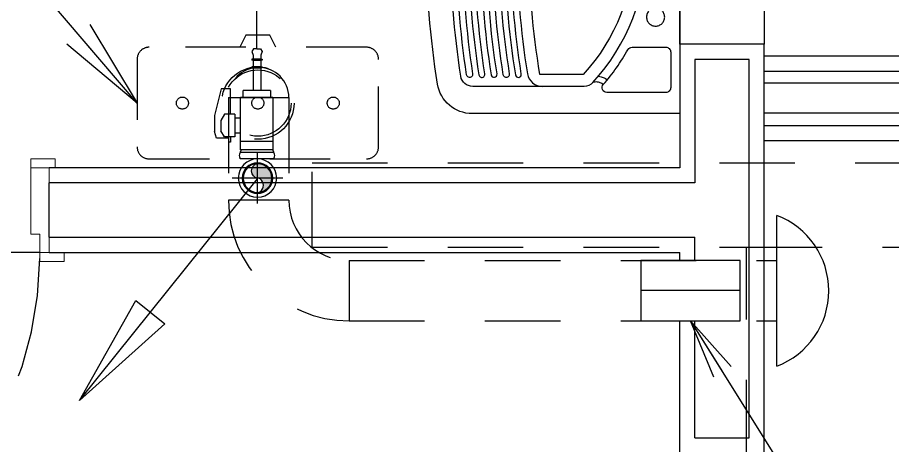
# Model space of a CAD drawing. Header units: millimetres. Extents: x 188.6 to 263.2, y 40.1 to 120.1.
# Drawn here: x 198.049 to 199.499, y 82.46 to 83.169 of the extents above; entities that cross this region are included whole.
import ezdxf

# ---------------------------------------------------------------- set-up
doc = ezdxf.new("R2010")
doc.units = ezdxf.units.MM
doc.set_wipeout_variables(frame=1)
for name, pattern in [('CENTER2', [1.125, 0.75, -0.125, 0.125, -0.125]), ('DASHDOT2', [0.5, 0.25, -0.125, 0, -0.125]), ('HIDDEN2', [0.1875, 0.125, -0.0625]), ('XREF-TIPO$0$DASHED', [15, 12, -3]), ('XREF-TIPO$0$HIDDEN', [0.375, 0.25, -0.125])]:
    doc.linetypes.add(name, pattern=pattern)
for name, color, linetype in [('ARQ', 8, 'Continuous'), ('ESTR-VIGAS', 11, 'HIDDEN2'), ('ESTRUTURA', 7, 'Continuous'), ('EX-AQ', 160, 'Continuous'), ('EXAUSTÃO-AQUECEDOR', 244, 'HIDDEN2'), ('GAS-COL', 7, 'Continuous'), ('GAS-PONTO', 202, 'Continuous'), ('GAS-TUBO-PISO', 6, 'CENTER2'), ('HID-P-AQ', 10, 'Continuous'), ('SAN-EIXOS', 8, 'DASHDOT2'), ('TIGRECAD', 2, 'Continuous')]:
    doc.layers.add(name, color=color, linetype=linetype)
doc.styles.add('60-50', font='romans.shx', dxfattribs={"height": 0.08})
doc.styles.add('60-75', font='romans.shx', dxfattribs={"height": 0.12})
doc.dimstyles.new('IND75', dxfattribs={"dimtxt": 0.15, "dimasz": 0.1875, "dimexe": 0.15, "dimexo": 0, "dimgap": 0.1, "dimtad": 1, "dimzin": 10, "dimdsep": 46, "dimtxsty": '60-75', "dimcen": 0, "dimclrd": 256, "dimclre": 1, "dimclrt": 256, "dimadec": 0, "dimazin": 0, "dimtfac": 1, "dimtix": 1, "dimtmove": 2, "dimatfit": 3, "dimfxl": 0.15, "dimtolj": 1, "dimtzin": 6, "dimarcsym": 0})
doc.dimstyles.new('SETAS50', dxfattribs={"dimtxt": 0.08, "dimasz": 0.1, "dimexe": 0.15, "dimexo": 0, "dimgap": 0.1, "dimtad": 1, "dimzin": 10, "dimdsep": 46, "dimtxsty": '60-50', "dimblk1": 'OPEN', "dimblk2": 'OPEN', "dimsah": 1, "dimcen": 0, "dimclrd": 244, "dimclre": 8, "dimclrt": 2, "dimadec": 0, "dimazin": 0, "dimtfac": 1, "dimtix": 1, "dimtmove": 2, "dimatfit": 3, "dimldrblk": 'OPEN', "dimfxl": 0.15, "dimtolj": 1, "dimtzin": 6, "dimarcsym": 0})

# ---------------------------------------------------------------- blocks, each defined once
blk = doc.blocks.new('COBERTURA_29-09-2016')
at = {"layer": 'ESTR-VIGAS'}
blk.add_line((-8.14, -3.59), (-8.14, -3.45), dxfattribs=at)
for points in [[(-8.14, -3.45), (-6.7, -3.45)], [(-8.14, -3.59), (-7.42, -3.59)], [(-7.42, -3.59), (-5.61, -3.59)], [(-7.42, -7.535), (-7.42, -3.59)]]:
    blk.add_lwpolyline(points, dxfattribs=at)
blk = doc.blocks.new('XREF-TIPO$0$A$C4A9B41A7')
for points in [[(0.56, 0.42), (0.56, 0.0761, -0.368594), (0.5111, 0.0187, -0.038701), (0.28, 0, -0.038701), (0.0489, 0.0187, -0.368594), (0, 0.0761), (0, 0.42)], [(0.0482, 0.2933, -0.050149), (0.1059, 0.3341, 0.270155), (0.11, 0.3411), (0.11, 0.397, 0.414214), (0.102, 0.405), (0.043, 0.405, 0.414214), (0.035, 0.397), (0.035, 0.2994, 0.643298)], [(0.5118, 0.2933, 0.050149), (0.4541, 0.3341, -0.270155), (0.45, 0.3411), (0.45, 0.397, -0.414214), (0.458, 0.405), (0.517, 0.405, -0.414214), (0.525, 0.397), (0.525, 0.2994, -0.643298)], [(0.28, 0.286, 1), (0.28, 0.214, 1)], [(0.28, 0.276, 1), (0.28, 0.224, 1)], [(0.4942, 0.1575, -0.038853), (0.28, 0.14, -0.038853), (0.0658, 0.1575, 1), (0.0642, 0.1476, 0.03886), (0.28, 0.13, 0.03886), (0.4958, 0.1476, 1)], [(0.4942, 0.1375, -1), (0.4958, 0.1276, -0.03886), (0.28, 0.11, -0.03886), (0.0642, 0.1276, -1), (0.0658, 0.1375, 0.038853), (0.28, 0.12, 0.038853)], [(0.28, 0.06, 0.037231), (0.4942, 0.0768, -1), (0.4958, 0.0669, -0.037237), (0.28, 0.05, -0.037237), (0.0642, 0.0669, -1), (0.0658, 0.0768, 0.037231)]]:
    blk.add_lwpolyline(points, format="xyb", close=True)
at = {"linetype": 'XREF-TIPO$0$DASHED'}
blk.add_lwpolyline([(0.45, 0.42), (0.56, 0.42)], dxfattribs=at)
for points in [[(0.16, 0.395, 1), (0.16, 0.365, 1)], [(0.4, 0.395, 1), (0.4, 0.365, 1)]]:
    blk.add_lwpolyline(points, format="xyb", close=True, dxfattribs=at)
for points in [[(0.5085, 0.2761, 0.187658), (0.28, 0.365, 0.187658), (0.0515, 0.2761)], [(0.065, 0.2601, -0.188368), (0.28, 0.3441, -0.188368), (0.495, 0.2601)], [(0.5085, 0.2761, -0.210215), (0.515, 0.2614), (0.515, 0.0769, -0.369921), (0.4981, 0.0572, -0.037507), (0.28, 0.04, -0.037507), (0.0619, 0.0572, -0.369921), (0.045, 0.0769), (0.045, 0.2614, -0.210215), (0.0515, 0.2761)], [(0.045, 0.1923, 0.368054), (0.066, 0.1676, 0.039098), (0.28, 0.15)], [(0.28, 0.15, 0.039098), (0.494, 0.1676, 0.368054), (0.515, 0.1923)], [(0.28, 0.1, -0.038297), (0.0658, 0.1172, 1), (0.0642, 0.1074, 0.038303), (0.28, 0.09, 0.038303), (0.4958, 0.1074, 1), (0.4942, 0.1172, -0.038297), (0.28, 0.1)], [(0.28, 0.08, -0.037756), (0.0658, 0.097, 1), (0.0642, 0.0871, 0.037763), (0.28, 0.07, 0.037763), (0.4958, 0.0871, 1), (0.4942, 0.097, -0.037756), (0.28, 0.08)]]:
    blk.add_lwpolyline(points, format="xyb")
for points in [[(0.0482, 0.2933), (0.0499, 0.2908), (0.0516, 0.2869), (0.052, 0.2854), (0.0523, 0.2836), (0.0524, 0.2818), (0.0523, 0.2799), (0.0515, 0.2761)], [(0.0563, 0.2993), (0.0564, 0.2991), (0.0579, 0.297), (0.0591, 0.2947), (0.0611, 0.29), (0.0611, 0.29), (0.0617, 0.2877), (0.0621, 0.2855)], [(0.4979, 0.2855), (0.4983, 0.2877), (0.4989, 0.29), (0.4989, 0.29), (0.5009, 0.2947), (0.5021, 0.297), (0.5036, 0.2991), (0.5037, 0.2993)], [(0.5118, 0.2933), (0.5101, 0.2908), (0.5084, 0.2869), (0.508, 0.2854), (0.5077, 0.2836), (0.5076, 0.2818), (0.5077, 0.2799), (0.508, 0.278), (0.5085, 0.2761)]]:
    blk.add_lwpolyline(points)
at = {"ltscale": 0.359823}
for points in [[(0.065, 0.2601), (0.065, 0.2602)], [(0.495, 0.2601), (0.495, 0.2602)]]:
    blk.add_lwpolyline(points, dxfattribs=at)
for points in [[(0.065, 0.2601), (0.065, 0.1882, 0.040426), (0.2806, 0.17)], [(0.495, 0.2601), (0.495, 0.1882, -0.040426), (0.2794, 0.17)]]:
    blk.add_lwpolyline(points, format="xyb", dxfattribs=at)
blk = doc.blocks.new('A$C0BE265FA')
at = {"layer": 'ARQ'}
for p, q in [((-12.175, -4.7699), (-12.175, -4.9748)), ((-12.035, -4.7699), (-12.175, -4.7699)), ((-12.035, -5.4474), (-12.035, -4.7699)), ((-12.15, -4.7949), (-12.15, -4.9998)), ((-12.06, -4.7949), (-12.15, -4.7949)), ((-12.06, -5.4224), (-12.06, -4.7949)), ((-10.365, -4.7899), (-12.035, -4.7899)), ((-10.365, -4.8149), (-12.0356, -4.8149)), ((-10.365, -4.8343), (-12.0356, -4.8343)), ((-10.365, -4.8843), (-12.0356, -4.8843)), ((-10.365, -4.9049), (-12.0356, -4.9049)), ((-10.365, -4.9299), (-12.0356, -4.9299)), ((-12.175, -4.9748), (-13.22, -4.9748)), ((-12.15, -4.9998), (-13.22, -4.9998)), ((-13.22, -5.0898), (-13.22, -4.9998)), ((-13.22, -5.0898), (-12.15, -5.0898)), ((-12.15, -5.4224), (-12.15, -5.0898)), ((-13.235, -5.1148), (-13.815, -5.1148)), ((-13.22, -5.1148), (-12.175, -5.1148)), ((-12.175, -5.4474), (-12.175, -5.1148)), ((-12.15, -5.4224), (-12.06, -5.4224))]:
    blk.add_line(p, q, dxfattribs=at)
at = {"layer": 'ARQ', "lineweight": 13}
for p, q in [((-13.21, -4.9598), (-13.25, -4.9598)), ((-13.25, -4.9598), (-13.25, -4.9748)), ((-13.21, -4.9748), (-13.21, -4.9598)), ((-13.21, -4.9748), (-13.25, -4.9748)), ((-13.25, -4.9748), (-13.25, -5.0848)), ((-13.22, -4.9748), (-13.22, -5.1148)), ((-13.25, -5.0848), (-13.235, -5.0848)), ((-13.235, -5.0848), (-13.235, -5.1148)), ((-13.22, -5.1148), (-13.235, -5.1148)), ((-13.235, -5.1148), (-13.235, -5.1298)), ((-13.235, -5.1148), (-13.195, -5.1148)), ((-13.195, -5.1298), (-13.195, -5.1148)), ((-13.235, -5.1298), (-13.195, -5.1298))]:
    blk.add_line(p, q, dxfattribs=at)
at = {"layer": 'ARQ'}
blk.add_lwpolyline([(-12.035, -4.7699), (-12.175, -4.7699), (-12.175, -3.8898), (-12.035, -3.8898)], close=True, dxfattribs=at)
blk.add_lwpolyline([(-12.035, -4.7699), (-12.175, -4.7699), (-12.175, -3.8898), (-12.035, -3.8898)], close=True, dxfattribs=at)
at = {"layer": 'ARQ', "linetype": 'XREF-TIPO$0$HIDDEN'}
blk.add_arc((-13.8436, -5.1162), 0.6086, 269.8631, 359.1899, dxfattribs=at)
at = {"layer": 'ARQ', "rotation": 270}
blk.add_blockref('XREF-TIPO$0$A$C4A9B41A7', (-12.595, -4.3248), dxfattribs=at)
blk = doc.blocks.new('ponto')
at = {"layer": 'GAS-PONTO'}
for p, q in [((-0.00398, 0.1217), (-0.00585, 0.1186)), ((-0.00585, 0.1186), (-0.00434, 0.11453)), ((0, 0.1217), (-0.00398, 0.1217)), ((0, 0.1217), (0.00398, 0.1217)), ((0.00398, 0.1217), (0.00584, 0.1186)), ((0.00584, 0.1186), (0.00433, 0.11453)), ((-0.00558, 0.11023), (-0.00558, 0.10916)), ((-0.00434, 0.11023), (-0.00558, 0.11023)), ((-0.00434, 0.10916), (-0.00558, 0.10916)), ((-0.00434, 0.11453), (-0.00434, 0.11023)), ((0.00433, 0.11023), (-0.00434, 0.11023)), ((-0.00434, 0.11023), (-0.00434, 0.07556)), ((-0.00434, 0.10916), (0.00433, 0.10916)), ((0.00433, 0.11453), (0.00433, 0.11023)), ((0.00433, 0.11023), (0.00558, 0.11023)), ((0.00433, 0.11023), (0.00433, 0.07556)), ((0.00558, 0.10916), (0.00433, 0.10916)), ((0.00558, 0.11023), (0.00558, 0.10916)), ((-0.00558, 0.10176), (-0.00558, 0.10069)), ((-0.00434, 0.10176), (-0.00558, 0.10176)), ((-0.00434, 0.10069), (-0.00558, 0.10069)), ((0.00433, 0.10176), (-0.00434, 0.10176)), ((-0.00434, 0.10069), (0.00433, 0.10069)), ((0.00433, 0.10176), (0.00558, 0.10176)), ((0.00558, 0.10069), (0.00433, 0.10069)), ((0.00558, 0.10176), (0.00558, 0.10069)), ((-0.0394, 0.07736), (-0.04702, 0.04795)), ((-0.02918, 0.07736), (-0.0394, 0.07736)), ((-0.02918, 0.04925), (-0.02918, 0.07736)), ((-0.01815, 0.01009), (-0.01815, 0.06781)), ((0.01758, 0.06781), (-0.01815, 0.06781)), ((-0.01531, 0.06781), (-0.01531, 0.07555)), ((0.01484, 0.07555), (-0.01518, 0.07555)), ((0.01484, 0.07555), (0.01484, 0.06781)), ((0.01758, 0.06781), (0.01758, 0.01009)), ((-0.03605, 0.04925), (-0.04002, 0.04245)), ((-0.02918, 0.04925), (-0.03605, 0.04925)), ((-0.0246, 0.04925), (-0.02918, 0.04925)), ((-0.0246, 0.04925), (-0.0246, 0.02426)), ((-0.04702, 0.04795), (-0.04702, 0.03027)), ((-0.04002, 0.04245), (-0.04002, 0.03106)), ((-0.01815, 0.04516), (-0.0246, 0.04516)), ((-0.04478, 0.02298), (-0.04702, 0.03027)), ((-0.03605, 0.02426), (-0.04002, 0.03106)), ((-0.03118, 0.02298), (-0.04478, 0.02298)), ((-0.02921, 0.02426), (-0.03605, 0.02426)), ((-0.03118, 0.01862), (-0.03118, 0.02298)), ((-0.0246, 0.02426), (-0.02921, 0.02426)), ((-0.02921, 0.02426), (-0.02921, 0.01862)), ((-0.01815, 0.02836), (-0.0246, 0.02836)), ((-0.02921, 0.01862), (-0.03118, 0.01862)), ((0.01758, 0.01009), (-0.01815, 0.01009)), ((0.01758, 0.01926), (-0.01799, 0.01926)), ((0.01604, 0.00999), (-0.01604, 0.00999)), ((0.01604, 0.00999), (-0.01604, 0.00999)), ((-0.01851, 0.00692), (-0.01938, 0.00519)), ((-0.01851, 0.00692), (-0.01938, 0.00519)), ((-0.01938, 0.00243), (-0.01885, 0.00138)), ((-0.01938, 0.00243), (-0.01885, 0.00138)), ((0.01852, 0), (-0.01852, 0)), ((-0.01851, 0.00752), (-0.01851, 0.00692)), ((-0.01851, 0.00752), (-0.01851, 0.00692)), ((0.01851, 0.00693), (-0.01851, 0.00692)), ((0.01851, 0.00693), (0.01851, 0.00752)), ((0.01851, 0.00693), (0.01851, 0.00752)), ((0.01937, 0.0052), (0.01851, 0.00693)), ((0.01937, 0.0052), (0.01851, 0.00693)), ((0.01885, 0.00138), (0.01938, 0.00244)), ((0.01885, 0.00138), (0.01938, 0.00244))]:
    blk.add_line(p, q, dxfattribs=at)
for centre, radius, start, end in [((-0.01604, 0.00752), 0.00247, 90.00447, 180.00447), ((-0.01604, 0.00752), 0.00247, 90.00447, 180.00447), ((0.01604, 0.00752), 0.00247, 0.00447, 90.00447), ((0.01604, 0.00752), 0.00247, 0.00447, 90.00447), ((-0.01661, 0.00381), 0.00309, 153.43941, 206.56952), ((-0.01661, 0.00381), 0.00309, 153.43941, 206.56952), ((-0.02161, 0), 0.00309, 0.00447, 26.56952), ((-0.02161, 0), 0.00309, 0.00447, 26.56952), ((0.02161, 0), 0.00309, 153.43941, 180.00447), ((0.02161, 0), 0.00309, 153.43941, 180.00447), ((0.01661, 0.00382), 0.00309, 333.43941, 26.56952), ((0.01661, 0.00382), 0.00309, 333.43941, 26.56952)]:
    blk.add_arc(centre, radius, start, end, dxfattribs=at)
blk = doc.blocks.new('C50')
h = blk.add_hatch(color=8)
edge = h.paths.add_edge_path()
edge.add_arc((0, 0), 0.0238, 540, 720)
edge.add_ellipse((0.0119, 0), major_axis=(0.0119, 0), ratio=0.815791, start_angle=180, end_angle=360, ccw=False)
edge.add_ellipse((-0.0119, 0), major_axis=(-0.0119, 0), ratio=0.815791, start_angle=180, end_angle=360)
at = {"color": 252}
for p, q in [((0, -0.0421), (0, 0.0421)), ((0.0421, 0), (-0.0421, 0))]:
    blk.add_line(p, q, dxfattribs=at)
at = {"color": 0}
for radius in [0.0318, 0.0253]:
    blk.add_circle((0, 0), radius, dxfattribs=at)
at = {"color": 8}
blk.add_circle((0, 0), 0.0237, dxfattribs=at)
blk.add_ellipse((-0.0119, 0), major_axis=(-0.0119, 0), ratio=0.815791, start_param=3.141593, end_param=6.283185, dxfattribs=at)
at = {"color": 8, "extrusion": (0, 0, -1)}
blk.add_ellipse((0.0119, 0), major_axis=(0.0119, 0), ratio=0.815791, start_param=0, end_param=3.141593, dxfattribs=at)
blk = doc.blocks.new('*U102')
blk.add_wipeout([(-0.0146, 0.05), (-0.0146, -0.05), (0.15, -0.05), (0.15, 0.05)])
blk.add_lwpolyline([(-0.0146, 0.05), (-0.0146, -0.05), (0.15, -0.05), (0.15, 0.05)], close=True)
at = {"layer": 'SAN-EIXOS'}
blk.add_line((-0.0146, 0), (0.15, 0), dxfattribs=at)
blk = doc.blocks.new('AQKOMECO')
at = {"linetype": 'HIDDEN2', "ltscale": 0.25}
for p, q in [((-0.02, 0.205), (-0.0298, 0.185)), ((0.02, 0.205), (-0.02, 0.205)), ((0.0298, 0.185), (0.02, 0.205))]:
    blk.add_line(p, q, dxfattribs=at)
blk.add_lwpolyline([(0.2, 0.02), (0.2, 0.165, 0.414214), (0.18, 0.185), (-0.18, 0.185, 0.414214), (-0.2, 0.165), (-0.2, 0.02, 0.414214), (-0.18, 0), (0.18, 0, 0.414214)], format="xyb", close=True, dxfattribs=at)
for centre, radius in [((0, 0.0925), 0.06), ((0, 0.0925), 0.055), ((-0.125, 0.0925), 0.01), ((0, 0.0925), 0.01), ((0.125, 0.0925), 0.01)]:
    blk.add_circle(centre, radius, dxfattribs=at)
blk = doc.blocks.new('_OPEN')
at = {"color": 0, "linetype": 'ByBlock'}
for p, q in [((-1, 0.1667), (0, 0)), ((0, 0), (-1, -0.1667)), ((0, 0), (-1, 0))]:
    blk.add_line(p, q, dxfattribs=at)
blk = doc.blocks.new('CHA4')
at = {"layer": 'EXAUSTÃO-AQUECEDOR', "linetype": 'Continuous'}
for p, q in [((-0.9083, 0.3202), (-0.8083, 0.3202)), ((0, -0.125), (0, 0.125))]:
    blk.add_line(p, q, dxfattribs=at)
at = {"layer": 'EXAUSTÃO-AQUECEDOR'}
for p, q in [((-0.9083, 0.3202), (-0.9083, 0.1503)), ((-0.8083, 0.3202), (-0.8083, 0.1503)), ((-0.8083, 0.1503), (-0.9083, 0.1503)), ((-0.7083, 0.0503), (0, 0.0503)), ((-0.7083, 0.0503), (-0.7083, -0.0497)), ((-0.7083, -0.0497), (0, -0.0497))]:
    blk.add_line(p, q, dxfattribs=at)
for centre, radius, start, end in [((-0.8583, 0.3202), 0.05, 360, 180), ((-0.7083, 0.1503), 0.2, 180, 270), ((-0.7083, 0.1503), 0.1, 180, 270)]:
    blk.add_arc(centre, radius, start, end, dxfattribs=at)
at = {"layer": 'EXAUSTÃO-AQUECEDOR', "linetype": 'Continuous'}
blk.add_arc((-0.0474, 0), 0.1337, 290.7729, 69.2271, dxfattribs=at)

msp = doc.modelspace()

# ---------------------------------------------------------------- block references
at = {"layer": 'ESTRUTURA'}
msp.add_blockref('COBERTURA_29-09-2016', (206.677, 86.3784), dxfattribs=at)

# ---------------------------------------------------------------- next in the draw order: block references
at = {"layer": 'ARQ'}
msp.add_blockref('A$C0BE265FA', (211.3213, 87.8947), dxfattribs=at)

# ---------------------------------------------------------------- next in the draw order: linework, layer by layer
at = {"layer": 'GAS-TUBO-PISO'}
msp.add_lwpolyline([(198.4458, 83.1174), (198.4459, 84.2811, -0.414205), (198.6459, 84.4811), (200.6302, 84.4811, 0.414205), (200.8302, 84.6811), (200.8303, 86.2716)], format="xyb", dxfattribs=at)

# ---------------------------------------------------------------- next in the draw order: block references
at = {"layer": 'GAS-COL', "xscale": -1, "rotation": 90}
msp.add_blockref('C50', (198.4467, 82.903), dxfattribs=at)
at = {"layer": 'GAS-PONTO', "xscale": 1.5, "yscale": 1.5, "zscale": 1.5}
msp.add_blockref('ponto', (198.4458, 82.9348), dxfattribs=at)
at = {"layer": 'GAS-PONTO', "rotation": 180}
msp.add_blockref('*U102', (199.2318, 82.7165, 0), dxfattribs=at)
at = {"layer": 'HID-P-AQ'}
msp.add_blockref('AQKOMECO', (198.4472, 82.9348), dxfattribs=at)

# ---------------------------------------------------------------- next in the draw order: leaders
at = {"layer": 'GAS-COL'}
msp.add_leader([(198.1518, 82.5346), (198.4467, 82.902)], dimstyle='IND75', override={"dimldrblk": 'ClosedBlank'}, dxfattribs=at)
at = {"layer": 'TIGRECAD'}
msp.add_leader([(198.2472, 83.0273), (197.8881, 83.448), (195.4881, 83.448)], dimstyle='SETAS50', override={"dimasz": 0.15}, dxfattribs=at)

# ---------------------------------------------------------------- next in the draw order: block references
at = {"layer": 'EXAUSTÃO-AQUECEDOR', "linetype": 'Continuous'}
msp.add_blockref('CHA4', (199.3069, 82.7162, 0), dxfattribs=at)

# ---------------------------------------------------------------- next in the draw order: leaders
at = {"layer": 'EX-AQ'}
msp.add_leader([(199.1641, 82.6665), (199.6736, 81.8519), (200.6476, 81.8519)], dimstyle='SETAS50', dxfattribs=at)

doc.saveas('drawing.dxf')
